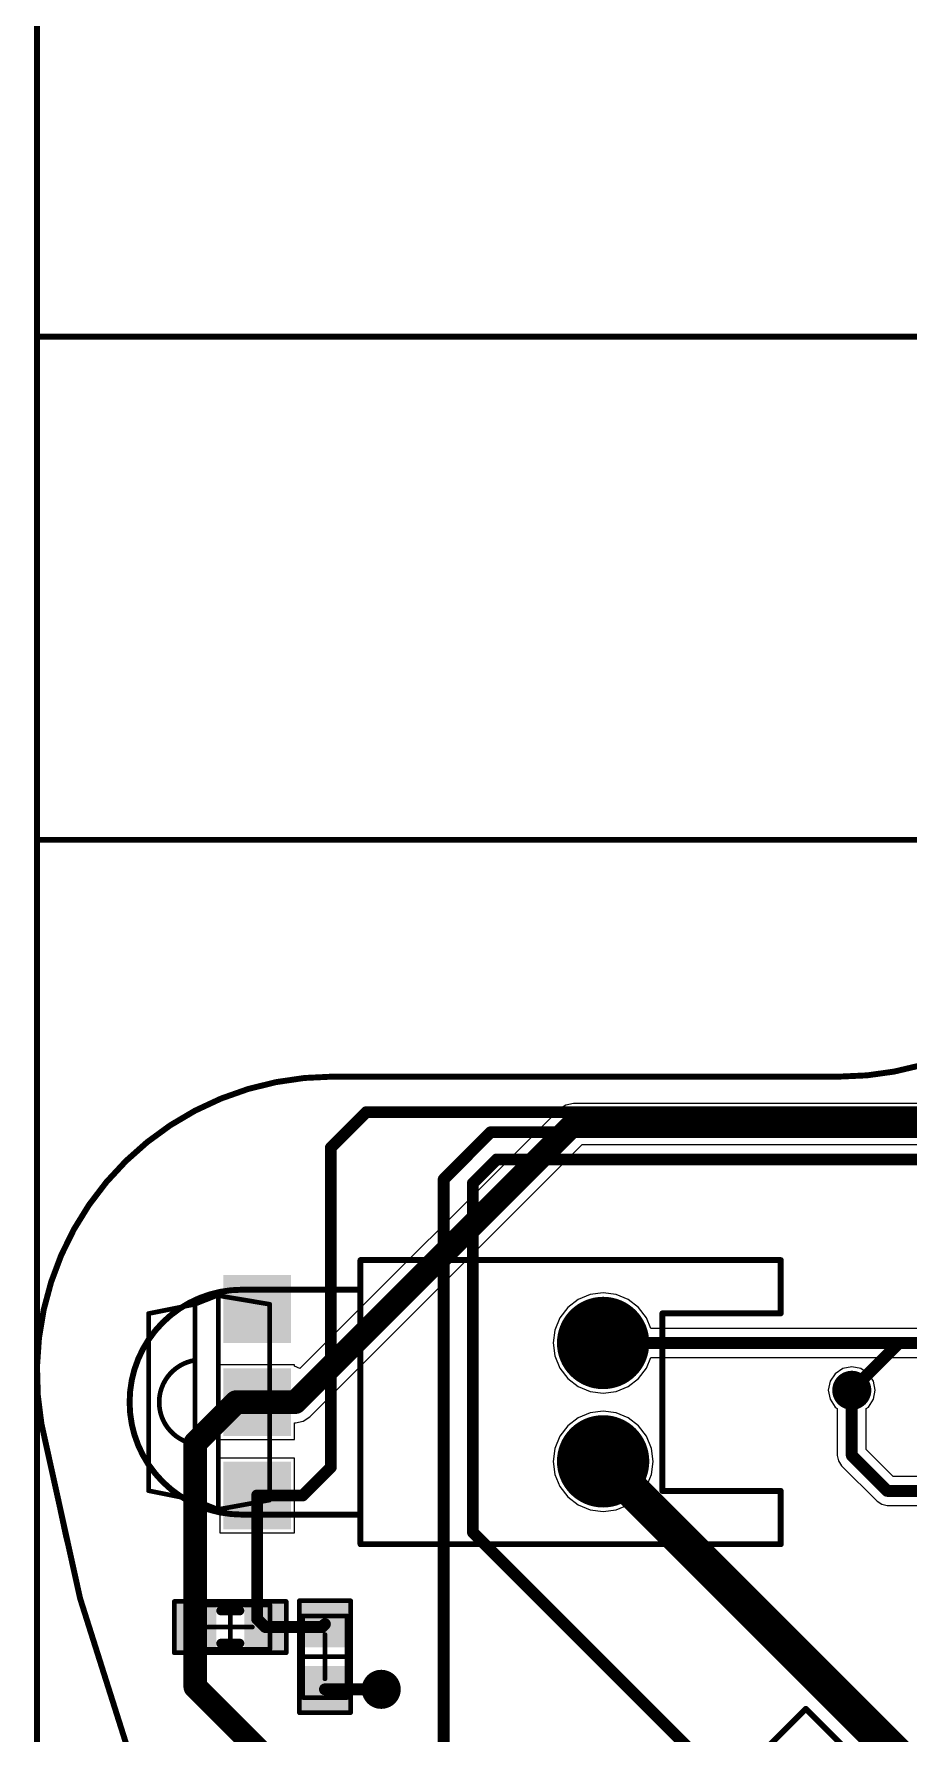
# Model space of a CAD drawing. Extents: x 6.31 to 9.67, y 3.49 to 7.65.
# Drawn here: x 6.309 to 7.048, y 4.392 to 5.828 of the extents above; entities that cross this region are included whole.
import ezdxf

# ---------------------------------------------------------------- set-up
doc = ezdxf.new("R2010")
doc.units = 0
for name, color, linetype in [('BOTTOMLAYER', 5, 'CONTINUOUS'), ('BOTTOMSOLDER', 6, 'CONTINUOUS'), ('MECHANICAL10', 56, 'CONTINUOUS'), ('MECHANICAL13', 56, 'CONTINUOUS'), ('MECHANICAL15', 56, 'CONTINUOUS'), ('MECHANICAL2', 216, 'CONTINUOUS'), ('MULTILAYER', 9, 'CONTINUOUS'), ('TOPLAYER', 1, 'CONTINUOUS'), ('TOPOVERLAY', 2, 'CONTINUOUS'), ('TOPPASTE', 8, 'CONTINUOUS'), ('TOPSOLDER', 216, 'CONTINUOUS')]:
    doc.layers.add(name, color=color, linetype=linetype)

msp = doc.modelspace()

# ---------------------------------------------------------------- linework, layer by layer
at = {"layer": 'BOTTOMLAYER'}
for p, q in [((7.0454, 4.953), (7.0724, 4.9607)), ((6.4787, 4.9334), (6.5057, 4.9412)), ((6.5057, 4.9412), (6.5334, 4.9459)), ((6.5334, 4.9459), (6.5614, 4.9475)), ((6.5614, 4.9475), (6.9897, 4.9471)), ((6.9897, 4.9467), (7.0178, 4.9483)), ((6.9897, 4.9471), (6.9897, 4.9467)), ((7.0178, 4.9483), (7.0454, 4.953)), ((6.4528, 4.9227), (6.4787, 4.9334)), ((6.4282, 4.9091), (6.4528, 4.9227)), ((6.7525, 4.9193), (6.5336, 4.7005)), ((6.7581, 4.9231), (6.7525, 4.9193)), ((6.7647, 4.9244), (6.7581, 4.9231)), ((7.1325, 4.9244), (6.7647, 4.9244)), ((6.4053, 4.8928), (6.4282, 4.9091)), ((6.3844, 4.8741), (6.4053, 4.8928)), ((6.542, 4.6598), (6.7719, 4.8898)), ((6.7719, 4.8898), (7.1397, 4.8898)), ((6.3657, 4.8532), (6.3844, 4.8741)), ((6.3494, 4.8303), (6.3657, 4.8532)), ((6.3358, 4.8057), (6.3494, 4.8303)), ((6.3251, 4.7798), (6.3358, 4.8057)), ((6.3173, 4.7528), (6.3251, 4.7798)), ((6.7685, 4.7588), (6.7598, 4.752)), ((6.7788, 4.763), (6.7685, 4.7588)), ((6.7897, 4.7644), (6.7788, 4.763)), ((6.8007, 4.763), (6.7897, 4.7644)), ((6.8109, 4.7588), (6.8007, 4.763)), ((6.8197, 4.752), (6.8109, 4.7588)), ((6.3126, 4.7251), (6.3173, 4.7528)), ((6.753, 4.7433), (6.7488, 4.733)), ((6.7598, 4.752), (6.753, 4.7433)), ((6.8264, 4.7433), (6.8197, 4.752)), ((6.8301, 4.7343), (6.8264, 4.7433)), ((6.311, 4.6971), (6.3126, 4.7251)), ((6.7488, 4.733), (6.7474, 4.7221)), ((7.2147, 4.7343), (6.8301, 4.7343)), ((6.7474, 4.7221), (6.7488, 4.7111)), ((6.7488, 4.7111), (6.753, 4.7009)), ((6.3126, 4.669), (6.311, 4.6971)), ((6.529, 4.7037), (6.4658, 4.7037)), ((6.4658, 4.7037), (6.4658, 4.6405)), ((6.529, 4.7024), (6.529, 4.7037)), ((6.5336, 4.7005), (6.529, 4.7024)), ((6.753, 4.7009), (6.7598, 4.6921)), ((6.8197, 4.6921), (6.8264, 4.7009)), ((6.8264, 4.7009), (6.8301, 4.7098)), ((6.8301, 4.7098), (7.2097, 4.7098)), ((6.9857, 4.6961), (6.9814, 4.6897)), ((6.9921, 4.7005), (6.9857, 4.6961)), ((6.9997, 4.702), (6.9921, 4.7005)), ((7.0073, 4.7005), (6.9997, 4.702)), ((7.0138, 4.6961), (7.0073, 4.7005)), ((7.0181, 4.6897), (7.0138, 4.6961)), ((6.7598, 4.6921), (6.7685, 4.6854)), ((6.7685, 4.6854), (6.7788, 4.6812)), ((6.8007, 4.6812), (6.8109, 4.6854)), ((6.8109, 4.6854), (6.8197, 4.6921)), ((6.9814, 4.6897), (6.9798, 4.6821)), ((6.9798, 4.6821), (6.9814, 4.6745)), ((7.0196, 4.6821), (7.0181, 4.6897)), ((7.0181, 4.6745), (7.0196, 4.6821)), ((6.3152, 4.654), (6.3126, 4.669)), ((6.7788, 4.6812), (6.7897, 4.6797)), ((6.7897, 4.6797), (6.8007, 4.6812)), ((6.9814, 4.6745), (6.9857, 4.668)), ((6.9857, 4.668), (6.9875, 4.6668)), ((7.012, 4.6668), (7.0138, 4.668)), ((7.0138, 4.668), (7.0181, 4.6745)), ((6.3182, 4.6346), (6.3151, 4.654)), ((6.3151, 4.654), (6.3152, 4.654)), ((6.529, 4.6405), (6.529, 4.6547)), ((6.529, 4.6547), (6.5297, 4.6547)), ((6.5297, 4.6547), (6.5364, 4.6561)), ((6.5364, 4.6561), (6.542, 4.6598)), ((6.7685, 4.6588), (6.7598, 4.652)), ((6.7788, 4.663), (6.7685, 4.6588)), ((6.7897, 4.6644), (6.7788, 4.663)), ((6.8007, 4.663), (6.7897, 4.6644)), ((6.8109, 4.6588), (6.8007, 4.663)), ((6.8197, 4.652), (6.8109, 4.6588)), ((6.9875, 4.6668), (6.9875, 4.6271)), ((7.012, 4.6322), (7.012, 4.6668)), ((6.4658, 4.6405), (6.529, 4.6405)), ((6.753, 4.6433), (6.7488, 4.633)), ((6.7598, 4.652), (6.753, 4.6433)), ((6.8264, 4.6433), (6.8197, 4.652)), ((6.8306, 4.633), (6.8264, 4.6433)), ((6.3344, 4.5578), (6.3182, 4.6346)), ((6.529, 4.6249), (6.4658, 4.6249)), ((6.4658, 4.6249), (6.4658, 4.5617)), ((6.529, 4.5617), (6.529, 4.6249)), ((6.7488, 4.633), (6.7474, 4.6221)), ((6.8321, 4.6221), (6.8306, 4.633)), ((6.9875, 4.6271), (6.9875, 4.6271)), ((6.9875, 4.6271), (6.9875, 4.6271)), ((6.9875, 4.6271), (6.9884, 4.6224)), ((7.0348, 4.6093), (7.012, 4.6322)), ((6.7474, 4.6221), (6.7488, 4.6111)), ((6.7488, 4.6111), (6.753, 4.6009)), ((6.8264, 4.6009), (6.8306, 4.6111)), ((6.8306, 4.6111), (6.8321, 4.6221)), ((6.9884, 4.6224), (6.9911, 4.6184)), ((6.9911, 4.6184), (7.0211, 4.5884)), ((6.753, 4.6009), (6.7598, 4.5921)), ((6.8197, 4.5921), (6.8264, 4.6009)), ((7.7595, 4.6093), (7.0348, 4.6093)), ((6.7598, 4.5921), (6.7685, 4.5854)), ((6.7685, 4.5854), (6.7788, 4.5812)), ((6.7788, 4.5812), (6.7897, 4.5797)), ((6.7897, 4.5797), (6.8007, 4.5812)), ((6.8007, 4.5812), (6.8109, 4.5854)), ((6.8109, 4.5854), (6.8197, 4.5921)), ((7.0211, 4.5884), (7.025, 4.5858)), ((7.025, 4.5858), (7.0297, 4.5848)), ((7.0297, 4.5848), (7.7595, 4.5848)), ((6.3542, 4.4817), (6.3344, 4.5578)), ((6.4658, 4.5617), (6.529, 4.5617)), ((6.3774, 4.4067), (6.3542, 4.4817)), ((6.4041, 4.3328), (6.3774, 4.4067))]:
    msp.add_line(p, q, dxfattribs=at)
for points, const_width in [([(6.5297, 4.6721), (6.7647, 4.9071)], 0.02), ([(6.7647, 4.9071), (7.1397, 4.9071)], 0.02), ([(6.7897, 4.7221), (7.2147, 4.7221)], 0.01), ([(6.4974, 4.6721), (6.5297, 4.6721)], 0.02), ([(6.9997, 4.6271), (6.9997, 4.6821)], 0.01), ([(6.9997, 4.6271), (7.0297, 4.5971)], 0.01), ([(7.0297, 4.5971), (7.7747, 4.5971)], 0.01)]:
    msp.add_lwpolyline(points, dxfattribs=dict(at, const_width=const_width))
for points, const_width in [([(6.7597, 4.9071, 1), (6.7697, 4.9071, 1)], 0.01), ([(6.7597, 4.9071, 1), (6.7697, 4.9071, 1)], 0.01), ([(6.7722, 4.7221, 1), (6.8072, 4.7221, 1)], 0.035), ([(6.7872, 4.7221, 1), (6.7922, 4.7221, 1)], 0.005), ([(6.4924, 4.6721, 1), (6.5024, 4.6721, 1)], 0.01), ([(6.5247, 4.6721, 1), (6.5347, 4.6721, 1)], 0.01), ([(6.5247, 4.6721, 1), (6.5347, 4.6721, 1)], 0.01), ([(6.9935, 4.6821, 1), (7.006, 4.6821, 1)], 0.0125), ([(6.9972, 4.6821, 1), (7.0022, 4.6821, 1)], 0.005), ([(6.7722, 4.6221, 1), (6.8072, 4.6221, 1)], 0.035), ([(6.9972, 4.6271, 1), (7.0022, 4.6271, 1)], 0.005), ([(6.9972, 4.6271, 1), (7.0022, 4.6271, 1)], 0.005), ([(7.0272, 4.5971, 1), (7.0322, 4.5971, 1)], 0.005), ([(7.0272, 4.5971, 1), (7.0322, 4.5971, 1)], 0.005), ([(6.596, 4.4295, 1), (6.6085, 4.4295, 1)], 0.0125)]:
    msp.add_lwpolyline(points, format="xyb", close=True, dxfattribs=dict(at, const_width=const_width))
for points in [[(6.4728, 4.7754), (6.4728, 4.7262), (6.522, 4.7754), (6.522, 4.7262)], [(6.4728, 4.6967), (6.4728, 4.6475), (6.522, 4.6967), (6.522, 4.6475)], [(6.4728, 4.6179), (6.4728, 4.5687), (6.522, 4.6179), (6.522, 4.5687)]]:
    msp.add_solid(points, dxfattribs=at)
at = {"layer": 'BOTTOMSOLDER'}
for points, const_width in [([(6.7702, 4.7221, 1), (6.8092, 4.7221, 1)], 0.039), ([(6.9915, 4.6821, 1), (7.008, 4.6821, 1)], 0.0165), ([(6.7702, 4.6221, 1), (6.8092, 4.6221, 1)], 0.039), ([(6.594, 4.4295, 1), (6.6105, 4.4295, 1)], 0.0165)]:
    msp.add_lwpolyline(points, format="xyb", close=True, dxfattribs=dict(at, const_width=const_width))
for points in [[(6.4688, 4.7794), (6.4688, 4.7222), (6.526, 4.7794), (6.526, 4.7222)], [(6.4688, 4.7007), (6.4688, 4.6435), (6.526, 4.7007), (6.526, 4.6435)], [(6.4688, 4.6219), (6.4688, 4.5647), (6.526, 4.6219), (6.526, 4.5647)]]:
    msp.add_solid(points, dxfattribs=at)
at = {"layer": 'MECHANICAL10', "const_width": 0.005}
for points in [[(6.3114, 3.4971), (6.3114, 7.6471)], [(6.3114, 5.5721), (9.668, 5.5721)], [(6.3114, 5.1471), (9.668, 5.1471)]]:
    msp.add_lwpolyline(points, dxfattribs=at)
at = {"layer": 'MECHANICAL10', "const_width": 0.0025}
for points in [[(6.3102, 5.5721, 1), (6.3127, 5.5721, 1)], [(6.3102, 5.1471, 1), (6.3127, 5.1471, 1)]]:
    msp.add_lwpolyline(points, format="xyb", close=True, dxfattribs=at)
at = {"layer": 'MECHANICAL13', "const_width": 0.00394}
for points in [[(6.4413, 4.4634), (6.4413, 4.5008)], [(6.4413, 4.5008), (6.5082, 4.5008)], [(6.5082, 4.4634), (6.5082, 4.5008)], [(6.536, 4.4226), (6.536, 4.4915)], [(6.536, 4.4915), (6.5734, 4.4915)], [(6.5734, 4.4226), (6.5734, 4.4915)], [(6.4413, 4.4634), (6.5082, 4.4634)], [(6.536, 4.4226), (6.5734, 4.4226)]]:
    msp.add_lwpolyline(points, dxfattribs=at)
at = {"layer": 'MECHANICAL13', "const_width": 0.00197}
for points in [[(6.4403, 4.5008, 1), (6.4422, 4.5008, 1)], [(6.4403, 4.5008, 1), (6.4422, 4.5008, 1)], [(6.5072, 4.5008, 1), (6.5092, 4.5008, 1)], [(6.5072, 4.5008, 1), (6.5092, 4.5008, 1)], [(6.535, 4.4915, 1), (6.537, 4.4915, 1)], [(6.535, 4.4915, 1), (6.537, 4.4915, 1)], [(6.5724, 4.4915, 1), (6.5744, 4.4915, 1)], [(6.5724, 4.4915, 1), (6.5744, 4.4915, 1)], [(6.4403, 4.4634, 1), (6.4422, 4.4634, 1)], [(6.4403, 4.4634, 1), (6.4422, 4.4634, 1)], [(6.5072, 4.4634, 1), (6.5092, 4.4634, 1)], [(6.5072, 4.4634, 1), (6.5092, 4.4634, 1)], [(6.535, 4.4226, 1), (6.537, 4.4226, 1)], [(6.535, 4.4226, 1), (6.537, 4.4226, 1)], [(6.5724, 4.4226, 1), (6.5744, 4.4226, 1)], [(6.5724, 4.4226, 1), (6.5744, 4.4226, 1)]]:
    msp.add_lwpolyline(points, format="xyb", close=True, dxfattribs=at)
at = {"layer": 'MECHANICAL15', "const_width": 0.00394}
for points in [[(6.4275, 4.4604), (6.4275, 4.5037)], [(6.4275, 4.5037), (6.522, 4.5037)], [(6.4747, 4.4634), (6.4747, 4.5008)], [(6.522, 4.4604), (6.522, 4.5037)], [(6.5331, 4.4098), (6.5331, 4.5043)], [(6.5331, 4.5043), (6.5764, 4.5043)], [(6.5764, 4.4098), (6.5764, 4.5043)], [(6.456, 4.4821), (6.4934, 4.4821)], [(6.5547, 4.4384), (6.5547, 4.4758)], [(6.4275, 4.4604), (6.522, 4.4604)], [(6.536, 4.4571), (6.5734, 4.4571)], [(6.5331, 4.4098), (6.5764, 4.4098)]]:
    msp.add_lwpolyline(points, dxfattribs=at)
at = {"layer": 'MECHANICAL15', "const_width": 0.00197}
for points in [[(6.4265, 4.5037, 1), (6.4285, 4.5037, 1)], [(6.4265, 4.5037, 1), (6.4285, 4.5037, 1)], [(6.4737, 4.5008, 1), (6.4757, 4.5008, 1)], [(6.521, 4.5037, 1), (6.523, 4.5037, 1)], [(6.521, 4.5037, 1), (6.523, 4.5037, 1)], [(6.5321, 4.5043, 1), (6.5341, 4.5043, 1)], [(6.5321, 4.5043, 1), (6.5341, 4.5043, 1)], [(6.5754, 4.5043, 1), (6.5774, 4.5043, 1)], [(6.5754, 4.5043, 1), (6.5774, 4.5043, 1)], [(6.455, 4.4821, 1), (6.457, 4.4821, 1)], [(6.4924, 4.4821, 1), (6.4944, 4.4821, 1)], [(6.5537, 4.4758, 1), (6.5557, 4.4758, 1)], [(6.4265, 4.4604, 1), (6.4285, 4.4604, 1)], [(6.4265, 4.4604, 1), (6.4285, 4.4604, 1)], [(6.4737, 4.4634, 1), (6.4757, 4.4634, 1)], [(6.521, 4.4604, 1), (6.523, 4.4604, 1)], [(6.521, 4.4604, 1), (6.523, 4.4604, 1)], [(6.535, 4.4571, 1), (6.537, 4.4571, 1)], [(6.5724, 4.4571, 1), (6.5744, 4.4571, 1)], [(6.5537, 4.4384, 1), (6.5557, 4.4384, 1)], [(6.5321, 4.4098, 1), (6.5341, 4.4098, 1)], [(6.5321, 4.4098, 1), (6.5341, 4.4098, 1)], [(6.5754, 4.4098, 1), (6.5774, 4.4098, 1)], [(6.5754, 4.4098, 1), (6.5774, 4.4098, 1)]]:
    msp.add_lwpolyline(points, format="xyb", close=True, dxfattribs=at)
at = {"layer": 'MECHANICAL2', "const_width": 0.005}
for points in [[(7.2397, 5.1971, -0.414214), (6.9897, 4.9471)], [(6.3152, 4.654, -0.465926), (6.5614, 4.9471)], [(7.0355, 3.5402, -0.203104), (6.3152, 4.654)]]:
    msp.add_lwpolyline(points, format="xyb", dxfattribs=at)
msp.add_lwpolyline([(6.5614, 4.9471), (6.9897, 4.9471)], dxfattribs=at)
at = {"layer": 'MECHANICAL2', "const_width": 0.0025}
for points in [[(6.5602, 4.9471, 1), (6.5627, 4.9471, 1)], [(6.5602, 4.9471, 1), (6.5627, 4.9471, 1)], [(6.9885, 4.9471, 1), (6.991, 4.9471, 1)], [(6.9885, 4.9471, 1), (6.991, 4.9471, 1)], [(6.3139, 4.654, 1), (6.3164, 4.654, 1)], [(6.3139, 4.654, 1), (6.3164, 4.654, 1)]]:
    msp.add_lwpolyline(points, format="xyb", close=True, dxfattribs=at)
at = {"layer": 'MULTILAYER'}
for points, const_width in [([(6.7722, 4.7221, 1), (6.8072, 4.7221, 1)], 0.035), ([(6.9935, 4.6821, 1), (7.006, 4.6821, 1)], 0.0125), ([(6.7722, 4.6221, 1), (6.8072, 4.6221, 1)], 0.035), ([(6.596, 4.4295, 1), (6.6085, 4.4295, 1)], 0.0125)]:
    msp.add_lwpolyline(points, format="xyb", close=True, dxfattribs=dict(at, const_width=const_width))
for points in [[(6.4728, 4.7754), (6.4728, 4.7262), (6.522, 4.7754), (6.522, 4.7262)], [(6.4728, 4.6967), (6.4728, 4.6475), (6.522, 4.6967), (6.522, 4.6475)], [(6.4728, 4.6179), (6.4728, 4.5687), (6.522, 4.6179), (6.522, 4.5687)]]:
    msp.add_solid(points, dxfattribs=at)
at = {"layer": 'TOPLAYER'}
for points, const_width in [([(6.5597, 4.8871), (6.5897, 4.9171)], 0.01), ([(6.5897, 4.9171), (7.1147, 4.9171)], 0.01), ([(6.655, 4.8603), (6.6947, 4.9001)], 0.01), ([(6.6947, 4.9001), (7.1277, 4.9001)], 0.01), ([(6.5597, 4.6171), (6.5597, 4.8871)], 0.01), ([(6.6797, 4.8571), (6.6997, 4.8771)], 0.01), ([(6.6997, 4.8771), (7.1347, 4.8771)], 0.01), ([(6.655, 4.3247), (6.655, 4.8603)], 0.01), ([(6.6797, 4.5621), (6.6797, 4.8571)], 0.01), ([(6.9997, 4.6821), (7.0397, 4.7221)], 0.01), ([(7.0397, 4.7221), (7.0872, 4.7221)], 0.01), ([(6.4452, 4.6376), (6.4797, 4.6721)], 0.02), ([(6.4797, 4.6721), (6.4974, 4.6721)], 0.02), ([(6.4452, 4.4821), (6.4452, 4.6376)], 0.02), ([(6.7897, 4.6221), (7.3897, 4.0221)], 0.03), ([(6.536, 4.5933), (6.5597, 4.6171)], 0.01), ([(6.4974, 4.4889), (6.4974, 4.5933)], 0.01), ([(6.4974, 4.5933), (6.536, 4.5933)], 0.01), ([(6.6797, 4.5621), (6.9747, 4.2671)], 0.01), ([(6.4452, 4.4316), (6.4452, 4.4821)], 0.02), ([(6.4974, 4.4889), (6.5043, 4.4821)], 0.01), ([(6.5043, 4.4821), (6.5522, 4.4821)], 0.01), ([(6.5522, 4.4821), (6.5547, 4.4846)], 0.01), ([(6.4452, 4.4316), (6.5497, 4.3271)], 0.02), ([(6.5547, 4.4295), (6.6023, 4.4295)], 0.01)]:
    msp.add_lwpolyline(points, dxfattribs=dict(at, const_width=const_width))
for points, const_width in [([(6.5872, 4.9171, 1), (6.5922, 4.9171, 1)], 0.005), ([(6.5872, 4.9171, 1), (6.5922, 4.9171, 1)], 0.005), ([(6.6922, 4.9001, 1), (6.6972, 4.9001, 1)], 0.005), ([(6.6922, 4.9001, 1), (6.6972, 4.9001, 1)], 0.005), ([(6.5572, 4.8871, 1), (6.5622, 4.8871, 1)], 0.005), ([(6.5572, 4.8871, 1), (6.5622, 4.8871, 1)], 0.005), ([(6.6972, 4.8771, 1), (6.7022, 4.8771, 1)], 0.005), ([(6.6972, 4.8771, 1), (6.7022, 4.8771, 1)], 0.005), ([(6.6525, 4.8603, 1), (6.6575, 4.8603, 1)], 0.005), ([(6.6525, 4.8603, 1), (6.6575, 4.8603, 1)], 0.005), ([(6.6772, 4.8571, 1), (6.6822, 4.8571, 1)], 0.005), ([(6.6772, 4.8571, 1), (6.6822, 4.8571, 1)], 0.005), ([(6.7722, 4.7221, 1), (6.8072, 4.7221, 1)], 0.035), ([(7.0372, 4.7221, 1), (7.0422, 4.7221, 1)], 0.005), ([(7.0372, 4.7221, 1), (7.0422, 4.7221, 1)], 0.005), ([(6.4747, 4.6721, 1), (6.4847, 4.6721, 1)], 0.01), ([(6.4747, 4.6721, 1), (6.4847, 4.6721, 1)], 0.01), ([(6.4924, 4.6721, 1), (6.5024, 4.6721, 1)], 0.01), ([(6.9935, 4.6821, 1), (7.006, 4.6821, 1)], 0.0125), ([(6.9972, 4.6821, 1), (7.0022, 4.6821, 1)], 0.005), ([(6.7722, 4.6221, 1), (6.8072, 4.6221, 1)], 0.035), ([(6.4402, 4.6376, 1), (6.4502, 4.6376, 1)], 0.01), ([(6.4402, 4.6376, 1), (6.4502, 4.6376, 1)], 0.01), ([(6.7822, 4.6221, 1), (6.7972, 4.6221, 1)], 0.015), ([(6.5572, 4.6171, 1), (6.5622, 4.6171, 1)], 0.005), ([(6.5572, 4.6171, 1), (6.5622, 4.6171, 1)], 0.005), ([(6.4949, 4.5933, 1), (6.4999, 4.5933, 1)], 0.005), ([(6.4949, 4.5933, 1), (6.4999, 4.5933, 1)], 0.005), ([(6.5335, 4.5933, 1), (6.5385, 4.5933, 1)], 0.005), ([(6.5335, 4.5933, 1), (6.5385, 4.5933, 1)], 0.005), ([(6.6772, 4.5621, 1), (6.6822, 4.5621, 1)], 0.005), ([(6.6772, 4.5621, 1), (6.6822, 4.5621, 1)], 0.005), ([(6.4402, 4.4821, 1), (6.4502, 4.4821, 1)], 0.01), ([(6.4402, 4.4821, 1), (6.4502, 4.4821, 1)], 0.01), ([(6.4949, 4.4889, 1), (6.4999, 4.4889, 1)], 0.005), ([(6.4949, 4.4889, 1), (6.4999, 4.4889, 1)], 0.005), ([(6.5018, 4.4821, 1), (6.5068, 4.4821, 1)], 0.005), ([(6.5018, 4.4821, 1), (6.5068, 4.4821, 1)], 0.005), ([(6.5497, 4.4821, 1), (6.5547, 4.4821, 1)], 0.005), ([(6.5497, 4.4821, 1), (6.5547, 4.4821, 1)], 0.005), ([(6.5522, 4.4846, 1), (6.5572, 4.4846, 1)], 0.005), ([(6.4402, 4.4316, 1), (6.4502, 4.4316, 1)], 0.01), ([(6.4402, 4.4316, 1), (6.4502, 4.4316, 1)], 0.01), ([(6.596, 4.4295, 1), (6.6085, 4.4295, 1)], 0.0125), ([(6.5522, 4.4295, 1), (6.5572, 4.4295, 1)], 0.005), ([(6.5998, 4.4295, 1), (6.6048, 4.4295, 1)], 0.005)]:
    msp.add_lwpolyline(points, format="xyb", close=True, dxfattribs=dict(at, const_width=const_width))
for points in [[(6.4728, 4.7754), (6.4728, 4.7262), (6.522, 4.7754), (6.522, 4.7262)], [(6.4728, 4.6967), (6.4728, 4.6475), (6.522, 4.6967), (6.522, 4.6475)], [(6.4728, 4.6179), (6.4728, 4.5687), (6.522, 4.6179), (6.522, 4.5687)], [(6.459, 4.4644), (6.459, 4.4998), (6.4314, 4.4644), (6.4314, 4.4998)], [(6.518, 4.4644), (6.518, 4.4998), (6.4905, 4.4644), (6.4905, 4.4998)], [(6.5724, 4.5004), (6.537, 4.5004), (6.5724, 4.4689), (6.537, 4.4689)], [(6.5724, 4.4453), (6.537, 4.4453), (6.5724, 4.4138), (6.537, 4.4138)]]:
    msp.add_solid(points, dxfattribs=at)
at = {"layer": 'TOPOVERLAY'}
for points, const_width in [([(6.5847, 4.7921), (6.9397, 4.7921)], 0.005), ([(6.5847, 4.5521), (6.5847, 4.7921)], 0.005), ([(6.9397, 4.7471), (6.9397, 4.7921)], 0.005), ([(6.4847, 4.7671), (6.5847, 4.7671)], 0.005), ([(6.4057, 4.7469), (6.445, 4.7548)], 0.00394), ([(6.445, 4.7548), (6.4647, 4.7626)], 0.00394), ([(6.445, 4.5894), (6.445, 4.7548)], 0.00394), ([(6.4647, 4.5815), (6.4647, 4.7626)], 0.00394), ([(6.4647, 4.7621), (6.508, 4.7548)], 0.00394), ([(6.508, 4.5894), (6.508, 4.7548)], 0.00394), ([(6.4057, 4.5973), (6.4057, 4.7469)], 0.00394), ([(6.8397, 4.7471), (6.9397, 4.7471)], 0.005), ([(6.8397, 4.5971), (6.8397, 4.7471)], 0.005), ([(6.4057, 4.5973), (6.445, 4.5894)], 0.00394), ([(6.8397, 4.5971), (6.9397, 4.5971)], 0.005), ([(6.9397, 4.5521), (6.9397, 4.5971)], 0.005), ([(6.445, 4.5894), (6.4647, 4.5815)], 0.00394), ([(6.4647, 4.5815), (6.508, 4.5894)], 0.00394), ([(6.4847, 4.5771), (6.5847, 4.5771)], 0.005), ([(6.5847, 4.5521), (6.9397, 4.5521)], 0.005), ([(6.4669, 4.4959), (6.4826, 4.4959)], 0.00787), ([(6.4669, 4.4683), (6.4826, 4.4683)], 0.00787), ([(6.7099, 4.162), (6.9609, 4.413)], 0.005), ([(6.9609, 4.413), (6.9928, 4.3812)], 0.005)]:
    msp.add_lwpolyline(points, dxfattribs=dict(at, const_width=const_width))
for points, const_width in [([(6.5835, 4.7921, 1), (6.586, 4.7921, 1)], 0.0025), ([(6.5835, 4.7921, 1), (6.586, 4.7921, 1)], 0.0025), ([(6.9385, 4.7921, 1), (6.941, 4.7921, 1)], 0.0025), ([(6.9385, 4.7921, 1), (6.941, 4.7921, 1)], 0.0025), ([(6.4835, 4.7671, 1), (6.486, 4.7671, 1)], 0.0025), ([(6.4835, 4.7671, 1), (6.486, 4.7671, 1)], 0.0025), ([(6.5835, 4.7671, 1), (6.586, 4.7671, 1)], 0.0025), ([(6.4441, 4.7548, 1), (6.446, 4.7548, 1)], 0.00197), ([(6.4441, 4.7548, 1), (6.446, 4.7548, 1)], 0.00197), ([(6.4441, 4.7548, 1), (6.446, 4.7548, 1)], 0.00197), ([(6.4637, 4.7626, 1), (6.4657, 4.7626, 1)], 0.00197), ([(6.4637, 4.7626, 1), (6.4657, 4.7626, 1)], 0.00197), ([(6.4637, 4.7621, 1), (6.4657, 4.7621, 1)], 0.00197), ([(6.5071, 4.7548, 1), (6.509, 4.7548, 1)], 0.00197), ([(6.5071, 4.7548, 1), (6.509, 4.7548, 1)], 0.00197), ([(6.4047, 4.7469, 1), (6.4067, 4.7469, 1)], 0.00197), ([(6.4047, 4.7469, 1), (6.4067, 4.7469, 1)], 0.00197), ([(6.8385, 4.7471, 1), (6.841, 4.7471, 1)], 0.0025), ([(6.8385, 4.7471, 1), (6.841, 4.7471, 1)], 0.0025), ([(6.9385, 4.7471, 1), (6.941, 4.7471, 1)], 0.0025), ([(6.9385, 4.7471, 1), (6.941, 4.7471, 1)], 0.0025), ([(6.4441, 4.7075, 1), (6.446, 4.7075, 1)], 0.00197), ([(6.4441, 4.6366, 1), (6.446, 4.6366, 1)], 0.00197), ([(6.4047, 4.5973, 1), (6.4067, 4.5973, 1)], 0.00197), ([(6.4047, 4.5973, 1), (6.4067, 4.5973, 1)], 0.00197), ([(6.8385, 4.5971, 1), (6.841, 4.5971, 1)], 0.0025), ([(6.8385, 4.5971, 1), (6.841, 4.5971, 1)], 0.0025), ([(6.9385, 4.5971, 1), (6.941, 4.5971, 1)], 0.0025), ([(6.9385, 4.5971, 1), (6.941, 4.5971, 1)], 0.0025), ([(6.4441, 4.5894, 1), (6.446, 4.5894, 1)], 0.00197), ([(6.4441, 4.5894, 1), (6.446, 4.5894, 1)], 0.00197), ([(6.4441, 4.5894, 1), (6.446, 4.5894, 1)], 0.00197), ([(6.4637, 4.5815, 1), (6.4657, 4.5815, 1)], 0.00197), ([(6.4637, 4.5815, 1), (6.4657, 4.5815, 1)], 0.00197), ([(6.4637, 4.5815, 1), (6.4657, 4.5815, 1)], 0.00197), ([(6.5071, 4.5894, 1), (6.509, 4.5894, 1)], 0.00197), ([(6.5071, 4.5894, 1), (6.509, 4.5894, 1)], 0.00197), ([(6.4835, 4.5771, 1), (6.486, 4.5771, 1)], 0.0025), ([(6.4835, 4.5771, 1), (6.486, 4.5771, 1)], 0.0025), ([(6.5835, 4.5771, 1), (6.586, 4.5771, 1)], 0.0025), ([(6.5835, 4.5521, 1), (6.586, 4.5521, 1)], 0.0025), ([(6.5835, 4.5521, 1), (6.586, 4.5521, 1)], 0.0025), ([(6.9385, 4.5521, 1), (6.941, 4.5521, 1)], 0.0025), ([(6.9385, 4.5521, 1), (6.941, 4.5521, 1)], 0.0025), ([(6.4649, 4.4959, 1), (6.4688, 4.4959, 1)], 0.00394), ([(6.4806, 4.4959, 1), (6.4846, 4.4959, 1)], 0.00394), ([(6.4649, 4.4683, 1), (6.4688, 4.4683, 1)], 0.00394), ([(6.4806, 4.4683, 1), (6.4846, 4.4683, 1)], 0.00394), ([(6.9597, 4.413, 1), (6.9622, 4.413, 1)], 0.0025), ([(6.9597, 4.413, 1), (6.9622, 4.413, 1)], 0.0025)]:
    msp.add_lwpolyline(points, format="xyb", close=True, dxfattribs=dict(at, const_width=const_width))
for points, const_width in [([(6.4847, 4.5771, -1), (6.4847, 4.7671)], 0.005), ([(6.445, 4.6366, -0.855556), (6.445, 4.7075)], 0.00394)]:
    msp.add_lwpolyline(points, format="xyb", dxfattribs=dict(at, const_width=const_width))
at = {"layer": 'TOPPASTE'}
for points in [[(6.459, 4.4644), (6.459, 4.4998), (6.4314, 4.4644), (6.4314, 4.4998)], [(6.518, 4.4644), (6.518, 4.4998), (6.4905, 4.4644), (6.4905, 4.4998)], [(6.5724, 4.5004), (6.537, 4.5004), (6.5724, 4.4689), (6.537, 4.4689)], [(6.5724, 4.4453), (6.537, 4.4453), (6.5724, 4.4138), (6.537, 4.4138)]]:
    msp.add_solid(points, dxfattribs=at)
at = {"layer": 'TOPSOLDER'}
for points, const_width in [([(6.7702, 4.7221, 1), (6.8092, 4.7221, 1)], 0.039), ([(6.9915, 4.6821, 1), (7.008, 4.6821, 1)], 0.0165), ([(6.7702, 4.6221, 1), (6.8092, 4.6221, 1)], 0.039), ([(6.594, 4.4295, 1), (6.6105, 4.4295, 1)], 0.0165)]:
    msp.add_lwpolyline(points, format="xyb", close=True, dxfattribs=dict(at, const_width=const_width))
for points in [[(6.4688, 4.7794), (6.4688, 4.7222), (6.526, 4.7794), (6.526, 4.7222)], [(6.4688, 4.7007), (6.4688, 4.6435), (6.526, 4.7007), (6.526, 4.6435)], [(6.4688, 4.6219), (6.4688, 4.5647), (6.526, 4.6219), (6.526, 4.5647)], [(6.463, 4.4604), (6.463, 4.5038), (6.4274, 4.4604), (6.4274, 4.5038)], [(6.522, 4.4604), (6.522, 4.5038), (6.4865, 4.4604), (6.4865, 4.5038)], [(6.5764, 4.5044), (6.533, 4.5044), (6.5764, 4.4649), (6.533, 4.4649)], [(6.5764, 4.4493), (6.533, 4.4493), (6.5764, 4.4098), (6.533, 4.4098)]]:
    msp.add_solid(points, dxfattribs=at)

doc.saveas('drawing.dxf')
